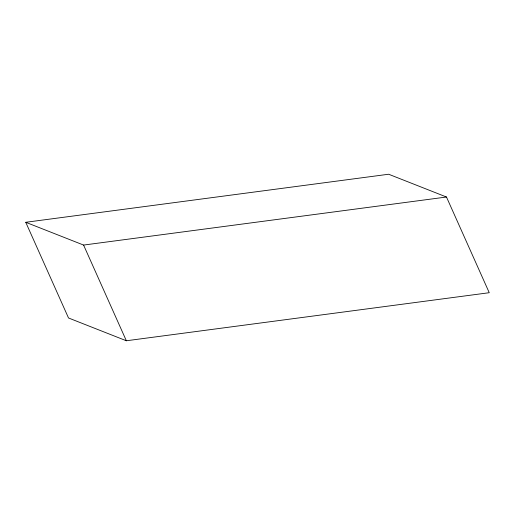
<?xml version="1.0" encoding="UTF-8"?>
<svg xmlns="http://www.w3.org/2000/svg" width="515" height="515" viewBox="0 0 515 515"><rect width="100%" height="100%" fill="white"/><g stroke="black" fill="none" stroke-linecap="round" stroke-linejoin="round"><path stroke-width="0.77" d="M25.75 222.287L388.651 174.237L446.486 197.02L489.25 292.713L126.349 340.763L68.514 317.98L25.75 222.287L83.585 245.063L446.486 197.02M83.585 245.063L126.349 340.763"/></g></svg>
